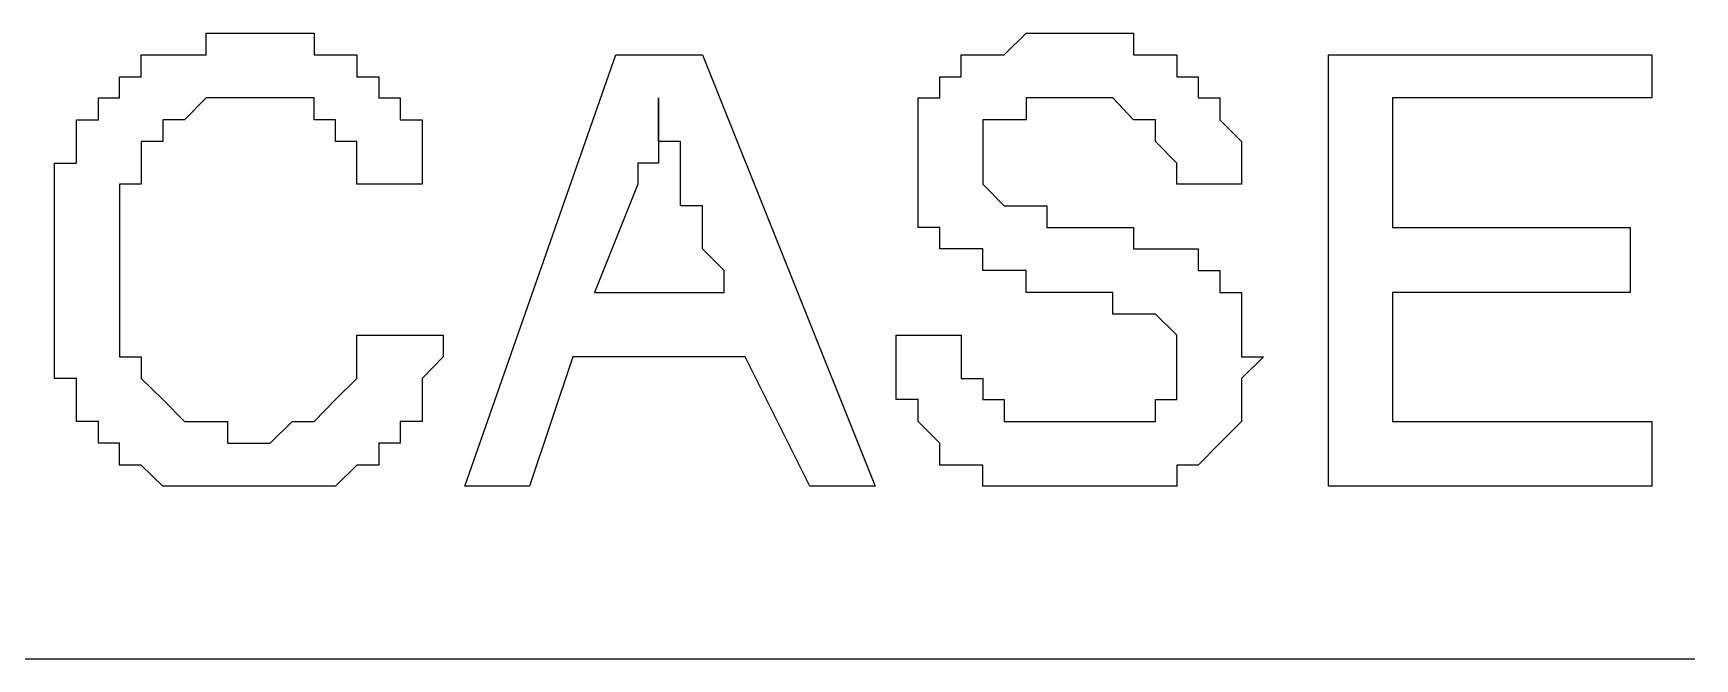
# Model space of a CAD drawing. Header units: inches. Extents: x -628 to 1537, y -1730 to 336.
# Drawn here: x 681.57 to 701.97, y -423.19 to -415.51 of the extents above; entities that cross this region are included whole.
import ezdxf

# ---------------------------------------------------------------- set-up
doc = ezdxf.new("R2010")
doc.units = ezdxf.units.IN
doc.layers.get('0').update_dxf_attribs({"linetype": 'CONTINUOUS'})

msp = doc.modelspace()

# ---------------------------------------------------------------- linework, layer by layer
at = {"color": 6}
for p, q in [((683.692, -415.776), (683.692, -415.509)), ((683.692, -415.509), (683.692, -415.509)), ((683.692, -415.509), (683.692, -415.509)), ((683.692, -415.509), (683.955, -415.509)), ((683.955, -415.509), (683.955, -415.509)), ((683.955, -415.509), (683.955, -415.509)), ((683.955, -415.509), (683.955, -415.509)), ((683.955, -415.509), (684.224, -415.509)), ((684.224, -415.509), (684.224, -415.509)), ((684.224, -415.509), (684.224, -415.509)), ((684.224, -415.509), (684.48, -415.509)), ((684.48, -415.509), (684.48, -415.509)), ((684.48, -415.509), (684.48, -415.509)), ((684.48, -415.509), (684.749, -415.509)), ((684.749, -415.509), (684.749, -415.509)), ((684.749, -415.509), (684.749, -415.509)), ((684.749, -415.509), (684.749, -415.509)), ((684.749, -415.509), (685.018, -415.509)), ((685.018, -415.509), (685.018, -415.776)), ((693.489, -415.776), (693.758, -415.509)), ((693.758, -415.509), (693.758, -415.509)), ((693.758, -415.509), (693.758, -415.509)), ((693.758, -415.509), (693.758, -415.509)), ((693.758, -415.509), (694.014, -415.509)), ((694.014, -415.509), (694.014, -415.509)), ((694.014, -415.509), (694.014, -415.509)), ((694.014, -415.509), (694.283, -415.509)), ((694.283, -415.509), (694.283, -415.509)), ((694.283, -415.509), (694.283, -415.509)), ((694.283, -415.509), (694.283, -415.509)), ((694.283, -415.509), (694.552, -415.509)), ((694.552, -415.509), (694.552, -415.509)), ((694.552, -415.509), (694.552, -415.509)), ((694.552, -415.509), (694.821, -415.509)), ((694.821, -415.509), (694.821, -415.509)), ((694.821, -415.509), (694.821, -415.509)), ((694.821, -415.509), (695.078, -415.509)), ((695.078, -415.509), (695.078, -415.776)), ((682.897, -416.043), (682.897, -415.776)), ((682.897, -415.776), (683.16, -415.776)), ((683.16, -415.776), (683.16, -415.776)), ((683.16, -415.776), (683.16, -415.776)), ((683.16, -415.776), (683.16, -415.776)), ((683.16, -415.776), (683.16, -415.776)), ((683.16, -415.776), (683.429, -415.776)), ((683.429, -415.776), (683.429, -415.776)), ((683.429, -415.776), (683.429, -415.776)), ((683.429, -415.776), (683.692, -415.776)), ((685.018, -415.776), (685.018, -415.776)), ((685.018, -415.776), (685.018, -415.776)), ((685.018, -415.776), (685.281, -415.776)), ((685.281, -415.776), (685.281, -415.776)), ((685.281, -415.776), (685.281, -415.776)), ((685.281, -415.776), (685.281, -415.776)), ((685.281, -415.776), (685.544, -415.776)), ((685.544, -415.776), (685.544, -415.776)), ((685.544, -415.776), (685.544, -416.043)), ((686.87, -421.071), (688.722, -415.776)), ((688.722, -415.776), (689.785, -415.776)), ((689.785, -415.776), (691.906, -421.071)), ((692.963, -416.043), (692.963, -415.776)), ((692.963, -415.776), (693.226, -415.776)), ((693.226, -415.776), (693.226, -415.776)), ((693.226, -415.776), (693.226, -415.776)), ((693.226, -415.776), (693.226, -415.776)), ((693.226, -415.776), (693.489, -415.776)), ((693.489, -415.776), (693.489, -415.776)), ((693.489, -415.776), (693.489, -415.776)), ((693.489, -415.776), (693.489, -415.776)), ((695.078, -415.776), (695.078, -415.776)), ((695.078, -415.776), (695.078, -415.776)), ((695.078, -415.776), (695.347, -415.776)), ((695.347, -415.776), (695.347, -415.776)), ((695.347, -415.776), (695.347, -415.776)), ((695.347, -415.776), (695.347, -415.776)), ((695.347, -415.776), (695.61, -415.776)), ((695.61, -415.776), (695.61, -415.776)), ((695.61, -415.776), (695.61, -415.776)), ((695.61, -415.776), (695.61, -416.043)), ((697.468, -421.071), (697.468, -415.776)), ((697.468, -415.776), (701.44, -415.776)), ((701.44, -415.776), (701.44, -416.304)), ((682.628, -416.304), (682.628, -416.043)), ((682.628, -416.043), (682.628, -416.043)), ((682.628, -416.043), (682.628, -416.043)), ((682.628, -416.043), (682.897, -416.043)), ((682.897, -416.043), (682.897, -416.043)), ((682.897, -416.043), (682.897, -416.043)), ((685.544, -416.043), (685.544, -416.043)), ((685.544, -416.043), (685.544, -416.043)), ((685.544, -416.043), (685.813, -416.043)), ((685.813, -416.043), (685.813, -416.043)), ((685.813, -416.043), (685.813, -416.043)), ((685.813, -416.043), (685.813, -416.043)), ((685.813, -416.043), (685.813, -416.304)), ((692.701, -416.304), (692.701, -416.043)), ((692.701, -416.043), (692.963, -416.043)), ((692.963, -416.043), (692.963, -416.043)), ((692.963, -416.043), (692.963, -416.043)), ((692.963, -416.043), (692.963, -416.043)), ((692.963, -416.043), (692.963, -416.043)), ((695.61, -416.043), (695.61, -416.043)), ((695.61, -416.043), (695.872, -416.043)), ((695.872, -416.043), (695.872, -416.043)), ((695.872, -416.043), (695.872, -416.043)), ((695.872, -416.043), (695.872, -416.043)), ((695.872, -416.043), (695.872, -416.304)), ((682.372, -416.571), (682.372, -416.304)), ((682.372, -416.304), (682.372, -416.304)), ((682.372, -416.304), (682.372, -416.304)), ((682.372, -416.304), (682.628, -416.304)), ((682.628, -416.304), (682.628, -416.304)), ((683.692, -416.304), (683.429, -416.571)), ((683.955, -416.304), (683.692, -416.304)), ((683.692, -416.304), (683.692, -416.304)), ((683.692, -416.304), (683.692, -416.304)), ((684.224, -416.304), (683.955, -416.304)), ((683.955, -416.304), (683.955, -416.304)), ((683.955, -416.304), (683.955, -416.304)), ((683.955, -416.304), (683.955, -416.304)), ((684.48, -416.304), (684.224, -416.304)), ((684.224, -416.304), (684.224, -416.304)), ((684.224, -416.304), (684.224, -416.304)), ((684.749, -416.304), (684.48, -416.304)), ((684.48, -416.304), (684.48, -416.304)), ((684.48, -416.304), (684.48, -416.304)), ((684.48, -416.304), (684.48, -416.304)), ((685.018, -416.304), (684.749, -416.304)), ((684.749, -416.304), (684.749, -416.304)), ((684.749, -416.304), (684.749, -416.304)), ((685.018, -416.571), (685.018, -416.304)), ((685.813, -416.304), (686.075, -416.304)), ((686.075, -416.304), (686.075, -416.304)), ((686.075, -416.304), (686.075, -416.304)), ((686.075, -416.304), (686.075, -416.304)), ((686.075, -416.304), (686.075, -416.571)), ((689.247, -416.571), (689.247, -416.304)), ((689.247, -416.304), (689.247, -416.304)), ((689.247, -416.304), (689.247, -416.304)), ((689.247, -416.304), (689.247, -416.304)), ((689.247, -416.304), (689.247, -416.571)), ((692.432, -416.571), (692.432, -416.304)), ((692.432, -416.304), (692.701, -416.304)), ((692.701, -416.304), (692.701, -416.304)), ((692.701, -416.304), (692.701, -416.304)), ((692.701, -416.304), (692.701, -416.304)), ((694.014, -416.304), (693.758, -416.304)), ((693.758, -416.304), (693.758, -416.304)), ((693.758, -416.304), (693.758, -416.304)), ((693.758, -416.304), (693.758, -416.571)), ((694.283, -416.304), (694.014, -416.304)), ((694.014, -416.304), (694.014, -416.304)), ((694.014, -416.304), (694.014, -416.304)), ((694.552, -416.304), (694.283, -416.304)), ((694.283, -416.304), (694.283, -416.304)), ((694.283, -416.304), (694.283, -416.304)), ((694.283, -416.304), (694.283, -416.304)), ((694.821, -416.304), (694.552, -416.304)), ((694.552, -416.304), (694.552, -416.304)), ((694.552, -416.304), (694.552, -416.304)), ((695.078, -416.571), (694.821, -416.304)), ((694.821, -416.304), (694.821, -416.304)), ((694.821, -416.304), (694.821, -416.304)), ((694.821, -416.304), (694.821, -416.304)), ((695.872, -416.304), (696.135, -416.304)), ((696.135, -416.304), (696.135, -416.304)), ((696.135, -416.304), (696.135, -416.304)), ((696.135, -416.304), (696.135, -416.304)), ((696.135, -416.304), (696.135, -416.571)), ((701.44, -416.304), (698.256, -416.304)), ((698.256, -416.304), (698.256, -417.897)), ((682.103, -416.837), (682.103, -416.571)), ((682.103, -416.571), (682.103, -416.571)), ((682.103, -416.571), (682.372, -416.571)), ((682.372, -416.571), (682.372, -416.571)), ((682.372, -416.571), (682.372, -416.571)), ((683.429, -416.571), (683.16, -416.571)), ((683.16, -416.571), (683.16, -416.571)), ((683.16, -416.571), (683.16, -416.837)), ((683.429, -416.571), (683.429, -416.571)), ((683.429, -416.571), (683.429, -416.571)), ((683.429, -416.571), (683.429, -416.571)), ((683.429, -416.571), (683.429, -416.571)), ((685.281, -416.571), (685.018, -416.571)), ((685.018, -416.571), (685.018, -416.571)), ((685.018, -416.571), (685.018, -416.571)), ((685.018, -416.571), (685.018, -416.571)), ((685.281, -416.837), (685.281, -416.571)), ((685.281, -416.571), (685.281, -416.571)), ((685.281, -416.571), (685.281, -416.571)), ((686.075, -416.571), (686.075, -416.571)), ((686.075, -416.571), (686.344, -416.571)), ((686.344, -416.571), (686.344, -416.571)), ((686.344, -416.571), (686.344, -416.837)), ((689.247, -416.837), (689.247, -416.571)), ((689.247, -416.571), (689.247, -416.571)), ((689.247, -416.571), (689.247, -416.571)), ((689.247, -416.571), (689.247, -416.571)), ((689.247, -416.571), (689.247, -416.571)), ((689.247, -416.571), (689.247, -416.837)), ((692.432, -416.837), (692.432, -416.571)), ((692.432, -416.571), (692.432, -416.571)), ((692.432, -416.571), (692.432, -416.571)), ((692.432, -416.571), (692.432, -416.571)), ((693.489, -416.571), (693.226, -416.571)), ((693.226, -416.571), (693.226, -416.837)), ((693.758, -416.571), (693.489, -416.571)), ((693.489, -416.571), (693.489, -416.571)), ((693.489, -416.571), (693.489, -416.571)), ((693.489, -416.571), (693.489, -416.571)), ((693.489, -416.571), (693.489, -416.571)), ((695.347, -416.571), (695.078, -416.571)), ((695.078, -416.571), (695.078, -416.571)), ((695.078, -416.571), (695.078, -416.571)), ((695.078, -416.571), (695.078, -416.571)), ((695.347, -416.837), (695.347, -416.571)), ((695.347, -416.571), (695.347, -416.571)), ((695.347, -416.571), (695.347, -416.571)), ((696.135, -416.571), (696.135, -416.571)), ((696.135, -416.571), (696.135, -416.571)), ((696.135, -416.571), (696.135, -416.571)), ((696.135, -416.571), (696.404, -416.837)), ((682.103, -417.104), (682.103, -416.837)), ((682.103, -416.837), (682.103, -416.837)), ((682.103, -416.837), (682.103, -416.837)), ((682.103, -416.837), (682.103, -416.837)), ((683.16, -416.837), (682.897, -416.837)), ((682.897, -416.837), (682.897, -417.104)), ((683.16, -416.837), (683.16, -416.837)), ((683.16, -416.837), (683.16, -416.837)), ((683.16, -416.837), (683.16, -416.837)), ((685.544, -416.837), (685.281, -416.837)), ((685.281, -416.837), (685.281, -416.837)), ((685.281, -416.837), (685.281, -416.837)), ((685.544, -417.104), (685.544, -416.837)), ((686.344, -416.837), (686.344, -416.837)), ((686.344, -416.837), (686.344, -416.837)), ((686.344, -416.837), (686.344, -416.837)), ((686.344, -416.837), (686.344, -417.104)), ((689.516, -416.837), (689.247, -416.837)), ((689.247, -416.837), (689.247, -416.837)), ((689.247, -416.837), (689.247, -416.837)), ((689.247, -416.837), (689.247, -416.837)), ((689.247, -416.837), (689.247, -416.837)), ((689.247, -416.837), (689.247, -416.837)), ((689.247, -416.837), (689.247, -417.104)), ((689.516, -417.104), (689.516, -416.837)), ((689.516, -416.837), (689.516, -416.837)), ((689.516, -416.837), (689.516, -416.837)), ((692.432, -417.104), (692.432, -416.837)), ((692.432, -416.837), (692.432, -416.837)), ((692.432, -416.837), (692.432, -416.837)), ((692.432, -416.837), (692.432, -416.837)), ((693.226, -416.837), (693.226, -416.837)), ((693.226, -416.837), (693.226, -416.837)), ((693.226, -416.837), (693.226, -416.837)), ((693.226, -416.837), (693.226, -417.104)), ((695.61, -417.104), (695.347, -416.837)), ((695.347, -416.837), (695.347, -416.837)), ((695.347, -416.837), (695.347, -416.837)), ((695.347, -416.837), (695.347, -416.837)), ((695.347, -416.837), (695.347, -416.837)), ((696.404, -416.837), (696.404, -416.837)), ((696.404, -416.837), (696.404, -416.837)), ((696.404, -416.837), (696.404, -416.837)), ((696.404, -416.837), (696.404, -417.104)), ((681.834, -417.363), (681.834, -417.104)), ((681.834, -417.104), (681.834, -417.104)), ((681.834, -417.104), (681.834, -417.104)), ((681.834, -417.104), (682.103, -417.104)), ((682.897, -417.104), (682.897, -417.104)), ((682.897, -417.104), (682.897, -417.104)), ((682.897, -417.104), (682.897, -417.104)), ((682.897, -417.104), (682.897, -417.104)), ((682.897, -417.104), (682.897, -417.363)), ((685.544, -417.363), (685.544, -417.104)), ((685.544, -417.104), (685.544, -417.104)), ((685.544, -417.104), (685.544, -417.104)), ((685.544, -417.104), (685.544, -417.104)), ((686.344, -417.104), (686.344, -417.104)), ((686.344, -417.104), (686.344, -417.104)), ((686.344, -417.104), (686.344, -417.363)), ((689.247, -417.104), (688.991, -417.104)), ((688.991, -417.104), (688.991, -417.363)), ((689.247, -417.104), (689.247, -417.104)), ((689.516, -417.363), (689.516, -417.104)), ((689.516, -417.104), (689.516, -417.104)), ((689.516, -417.104), (689.516, -417.104)), ((689.516, -417.104), (689.516, -417.104)), ((689.516, -417.104), (689.516, -417.104)), ((689.516, -417.104), (689.516, -417.104)), ((689.516, -417.104), (689.516, -417.104)), ((692.432, -417.363), (692.432, -417.104)), ((692.432, -417.104), (692.432, -417.104)), ((692.432, -417.104), (692.432, -417.104)), ((693.226, -417.104), (693.226, -417.104)), ((693.226, -417.104), (693.226, -417.104)), ((693.226, -417.104), (693.226, -417.104)), ((693.226, -417.104), (693.226, -417.363)), ((695.61, -417.363), (695.61, -417.104)), ((696.404, -417.104), (696.404, -417.104)), ((696.404, -417.104), (696.404, -417.104)), ((696.404, -417.104), (696.404, -417.363)), ((681.834, -417.63), (681.834, -417.363)), ((681.834, -417.363), (681.834, -417.363)), ((681.834, -417.363), (681.834, -417.363)), ((681.834, -417.363), (681.834, -417.363)), ((682.897, -417.363), (682.628, -417.363)), ((682.628, -417.363), (682.628, -417.363)), ((682.628, -417.363), (682.628, -417.63)), ((682.897, -417.363), (682.897, -417.363)), ((686.344, -417.363), (685.544, -417.363)), ((685.544, -417.363), (685.544, -417.363)), ((685.544, -417.363), (685.544, -417.363)), ((688.991, -417.363), (688.459, -418.692)), ((688.991, -417.363), (688.991, -417.363)), ((689.516, -417.63), (689.516, -417.363)), ((689.516, -417.363), (689.516, -417.363)), ((689.516, -417.363), (689.516, -417.363)), ((689.516, -417.363), (689.516, -417.363)), ((692.432, -417.63), (692.432, -417.363)), ((692.432, -417.363), (692.432, -417.363)), ((692.432, -417.363), (692.432, -417.363)), ((692.432, -417.363), (692.432, -417.363)), ((693.226, -417.363), (693.226, -417.363)), ((693.226, -417.363), (693.226, -417.363)), ((693.226, -417.363), (693.226, -417.363)), ((693.226, -417.363), (693.489, -417.63)), ((695.61, -417.363), (695.61, -417.363)), ((696.404, -417.363), (695.61, -417.363)), ((696.404, -417.363), (696.404, -417.363)), ((681.834, -417.897), (681.834, -417.63)), ((681.834, -417.63), (681.834, -417.63)), ((681.834, -417.63), (681.834, -417.63)), ((682.628, -417.63), (682.628, -417.63)), ((682.628, -417.63), (682.628, -417.63)), ((682.628, -417.63), (682.628, -417.63)), ((682.628, -417.63), (682.628, -417.897)), ((689.785, -417.63), (689.516, -417.63)), ((689.785, -417.897), (689.785, -417.63)), ((689.785, -417.63), (689.785, -417.63)), ((689.785, -417.63), (689.785, -417.63)), ((692.432, -417.897), (692.432, -417.63)), ((692.432, -417.63), (692.432, -417.63)), ((692.432, -417.63), (692.432, -417.63)), ((692.432, -417.63), (692.432, -417.63)), ((693.489, -417.63), (693.489, -417.63)), ((693.489, -417.63), (693.489, -417.63)), ((693.489, -417.63), (693.489, -417.63)), ((693.489, -417.63), (693.489, -417.63)), ((693.489, -417.63), (693.489, -417.63)), ((693.489, -417.63), (693.758, -417.63)), ((693.758, -417.63), (693.758, -417.63)), ((693.758, -417.63), (693.758, -417.63)), ((693.758, -417.63), (693.758, -417.63)), ((693.758, -417.63), (694.014, -417.63)), ((694.014, -417.63), (694.014, -417.63)), ((694.014, -417.63), (694.014, -417.897)), ((681.834, -418.155), (681.834, -417.897)), ((681.834, -417.897), (681.834, -417.897)), ((681.834, -417.897), (681.834, -417.897)), ((681.834, -417.897), (681.834, -417.897)), ((682.628, -417.897), (682.628, -417.897)), ((682.628, -417.897), (682.628, -417.897)), ((682.628, -417.897), (682.628, -418.155)), ((689.785, -418.155), (689.785, -417.897)), ((689.785, -417.897), (689.785, -417.897)), ((689.785, -417.897), (689.785, -417.897)), ((692.701, -417.897), (692.432, -417.897)), ((692.701, -418.155), (692.701, -417.897)), ((692.701, -417.897), (692.701, -417.897)), ((692.701, -417.897), (692.701, -417.897)), ((692.701, -417.897), (692.701, -417.897)), ((694.014, -417.897), (694.283, -417.897)), ((694.283, -417.897), (694.283, -417.897)), ((694.283, -417.897), (694.552, -417.897)), ((694.552, -417.897), (694.552, -417.897)), ((694.552, -417.897), (694.552, -417.897)), ((694.552, -417.897), (694.552, -417.897)), ((694.552, -417.897), (694.821, -417.897)), ((694.821, -417.897), (694.821, -417.897)), ((694.821, -417.897), (694.821, -417.897)), ((694.821, -417.897), (694.821, -417.897)), ((694.821, -417.897), (695.078, -417.897)), ((695.078, -417.897), (695.078, -417.897)), ((695.078, -417.897), (695.078, -418.155)), ((698.256, -417.897), (701.171, -417.897)), ((701.171, -417.897), (701.171, -418.692)), ((681.834, -418.424), (681.834, -418.155)), ((681.834, -418.155), (681.834, -418.155)), ((681.834, -418.155), (681.834, -418.155)), ((682.628, -418.155), (682.628, -418.155)), ((682.628, -418.155), (682.628, -418.155)), ((682.628, -418.155), (682.628, -418.424)), ((690.054, -418.424), (689.785, -418.155)), ((689.785, -418.155), (689.785, -418.155)), ((692.963, -418.155), (692.701, -418.155)), ((692.701, -418.155), (692.701, -418.155)), ((693.226, -418.155), (692.963, -418.155)), ((692.963, -418.155), (692.963, -418.155)), ((692.963, -418.155), (692.963, -418.155)), ((692.963, -418.155), (692.963, -418.155)), ((692.963, -418.155), (692.963, -418.155)), ((693.226, -418.424), (693.226, -418.155)), ((695.078, -418.155), (695.347, -418.155)), ((695.347, -418.155), (695.347, -418.155)), ((695.347, -418.155), (695.347, -418.155)), ((695.347, -418.155), (695.347, -418.155)), ((695.347, -418.155), (695.61, -418.155)), ((695.61, -418.155), (695.61, -418.155)), ((695.61, -418.155), (695.61, -418.155)), ((695.61, -418.155), (695.61, -418.155)), ((695.61, -418.155), (695.61, -418.155)), ((695.61, -418.155), (695.872, -418.155)), ((695.872, -418.155), (695.872, -418.424)), ((681.834, -418.692), (681.834, -418.424)), ((681.834, -418.424), (681.834, -418.424)), ((681.834, -418.424), (681.834, -418.424)), ((681.834, -418.424), (681.834, -418.424)), ((682.628, -418.424), (682.628, -418.424)), ((682.628, -418.424), (682.628, -418.424)), ((682.628, -418.424), (682.628, -418.424)), ((682.628, -418.424), (682.628, -418.692)), ((690.054, -418.692), (690.054, -418.424)), ((693.489, -418.424), (693.226, -418.424)), ((693.226, -418.424), (693.226, -418.424)), ((693.226, -418.424), (693.226, -418.424)), ((693.758, -418.424), (693.489, -418.424)), ((693.489, -418.424), (693.489, -418.424)), ((693.489, -418.424), (693.489, -418.424)), ((693.489, -418.424), (693.489, -418.424)), ((693.758, -418.692), (693.758, -418.424)), ((693.758, -418.424), (693.758, -418.424)), ((695.872, -418.424), (695.872, -418.424)), ((695.872, -418.424), (695.872, -418.424)), ((695.872, -418.424), (696.135, -418.424)), ((696.135, -418.424), (696.135, -418.424)), ((696.135, -418.424), (696.135, -418.424)), ((696.135, -418.424), (696.135, -418.692)), ((681.834, -418.959), (681.834, -418.692)), ((681.834, -418.692), (681.834, -418.692)), ((681.834, -418.692), (681.834, -418.692)), ((682.628, -418.692), (682.628, -418.692)), ((682.628, -418.692), (682.628, -418.692)), ((682.628, -418.692), (682.628, -418.959)), ((688.459, -418.692), (690.054, -418.692)), ((690.054, -418.692), (690.054, -418.692)), ((694.014, -418.692), (693.758, -418.692)), ((694.283, -418.692), (694.014, -418.692)), ((694.014, -418.692), (694.014, -418.692)), ((694.014, -418.692), (694.014, -418.692)), ((694.014, -418.692), (694.014, -418.692)), ((694.552, -418.692), (694.283, -418.692)), ((694.283, -418.692), (694.283, -418.692)), ((694.821, -418.692), (694.552, -418.692)), ((694.552, -418.692), (694.552, -418.692)), ((694.552, -418.692), (694.552, -418.692)), ((694.821, -418.959), (694.821, -418.692)), ((694.821, -418.692), (694.821, -418.692)), ((694.821, -418.692), (694.821, -418.692)), ((696.135, -418.692), (696.135, -418.692)), ((696.135, -418.692), (696.404, -418.692)), ((696.404, -418.692), (696.404, -418.692)), ((696.404, -418.692), (696.404, -418.692)), ((696.404, -418.692), (696.404, -418.959)), ((701.171, -418.692), (698.256, -418.692)), ((698.256, -418.692), (698.256, -420.276)), ((681.834, -419.216), (681.834, -418.959)), ((681.834, -418.959), (681.834, -418.959)), ((681.834, -418.959), (681.834, -418.959)), ((682.628, -418.959), (682.628, -418.959)), ((682.628, -418.959), (682.628, -418.959)), ((682.628, -418.959), (682.628, -419.216)), ((695.078, -418.959), (694.821, -418.959)), ((695.347, -418.959), (695.078, -418.959)), ((695.078, -418.959), (695.078, -418.959)), ((695.078, -418.959), (695.078, -418.959)), ((695.078, -418.959), (695.078, -418.959)), ((695.61, -419.216), (695.347, -418.959)), ((695.347, -418.959), (695.347, -418.959)), ((695.347, -418.959), (695.347, -418.959)), ((695.347, -418.959), (695.347, -418.959)), ((695.347, -418.959), (695.347, -418.959)), ((696.404, -418.959), (696.404, -418.959)), ((696.404, -418.959), (696.404, -418.959)), ((696.404, -418.959), (696.404, -418.959)), ((696.404, -418.959), (696.404, -419.216)), ((681.834, -419.484), (681.834, -419.216)), ((681.834, -419.216), (681.834, -419.216)), ((681.834, -419.216), (681.834, -419.216)), ((681.834, -419.216), (681.834, -419.216)), ((682.628, -419.216), (682.628, -419.216)), ((682.628, -419.216), (682.628, -419.216)), ((682.628, -419.216), (682.628, -419.216)), ((682.628, -419.216), (682.628, -419.484)), ((685.544, -419.484), (685.544, -419.216)), ((685.544, -419.216), (685.813, -419.216)), ((685.813, -419.216), (685.813, -419.216)), ((685.813, -419.216), (685.813, -419.216)), ((685.813, -419.216), (686.601, -419.216)), ((686.601, -419.216), (686.601, -419.484)), ((692.162, -419.484), (692.162, -419.216)), ((692.162, -419.216), (692.162, -419.216)), ((692.162, -419.216), (692.963, -419.216)), ((692.963, -419.216), (692.963, -419.216)), ((692.963, -419.216), (692.963, -419.484)), ((695.61, -419.484), (695.61, -419.216)), ((695.61, -419.216), (695.61, -419.216)), ((695.61, -419.216), (695.61, -419.216)), ((695.61, -419.216), (695.61, -419.216)), ((695.61, -419.216), (695.61, -419.216)), ((696.404, -419.216), (696.404, -419.216)), ((696.404, -419.216), (696.404, -419.216)), ((696.404, -419.216), (696.404, -419.216)), ((696.404, -419.216), (696.404, -419.484)), ((681.834, -419.751), (681.834, -419.484)), ((681.834, -419.484), (681.834, -419.484)), ((681.834, -419.484), (681.834, -419.484)), ((681.834, -419.484), (681.834, -419.484)), ((682.628, -419.484), (682.897, -419.484)), ((682.897, -419.484), (682.897, -419.484)), ((682.897, -419.484), (682.897, -419.484)), ((682.897, -419.484), (682.897, -419.751)), ((685.544, -419.751), (685.544, -419.484)), ((685.544, -419.484), (685.544, -419.484)), ((685.544, -419.484), (685.544, -419.484)), ((686.601, -419.484), (686.344, -419.751)), ((688.196, -419.484), (687.664, -421.071)), ((690.311, -419.484), (688.196, -419.484)), ((691.105, -421.071), (690.311, -419.484)), ((692.162, -419.751), (692.162, -419.484)), ((692.162, -419.484), (692.162, -419.484)), ((692.162, -419.484), (692.162, -419.484)), ((692.162, -419.484), (692.162, -419.484)), ((692.963, -419.484), (692.963, -419.484)), ((692.963, -419.484), (692.963, -419.484)), ((692.963, -419.484), (692.963, -419.484)), ((692.963, -419.484), (692.963, -419.751)), ((695.61, -419.751), (695.61, -419.484)), ((695.61, -419.484), (695.61, -419.484)), ((695.61, -419.484), (695.61, -419.484)), ((695.61, -419.484), (695.61, -419.484)), ((696.404, -419.484), (696.673, -419.484)), ((696.673, -419.484), (696.404, -419.751)), ((696.673, -419.484), (696.673, -419.484)), ((696.673, -419.484), (696.673, -419.484)), ((682.103, -419.751), (681.834, -419.751)), ((682.103, -420.009), (682.103, -419.751)), ((682.103, -419.751), (682.103, -419.751)), ((682.103, -419.751), (682.103, -419.751)), ((682.897, -419.751), (682.897, -419.751)), ((682.897, -419.751), (682.897, -419.751)), ((682.897, -419.751), (682.897, -419.751)), ((682.897, -419.751), (682.897, -419.751)), ((682.897, -419.751), (683.16, -420.009)), ((685.281, -420.009), (685.544, -419.751)), ((685.544, -419.751), (685.544, -419.751)), ((685.544, -419.751), (685.544, -419.751)), ((685.544, -419.751), (685.544, -419.751)), ((686.344, -419.751), (686.344, -419.751)), ((686.344, -419.751), (686.344, -419.751)), ((686.344, -419.751), (686.344, -419.751)), ((686.344, -419.751), (686.344, -420.009)), ((692.162, -420.009), (692.162, -419.751)), ((692.162, -419.751), (692.162, -419.751)), ((692.162, -419.751), (692.162, -419.751)), ((692.963, -419.751), (693.226, -419.751)), ((693.226, -419.751), (693.226, -419.751)), ((693.226, -419.751), (693.226, -419.751)), ((693.226, -419.751), (693.226, -420.009)), ((695.61, -420.009), (695.61, -419.751)), ((695.61, -419.751), (695.61, -419.751)), ((695.61, -419.751), (695.61, -419.751)), ((695.61, -419.751), (695.61, -419.751)), ((696.404, -419.751), (696.404, -419.751)), ((696.404, -419.751), (696.404, -419.751)), ((696.404, -419.751), (696.404, -420.009)), ((682.103, -420.276), (682.103, -420.009)), ((682.103, -420.009), (682.103, -420.009)), ((682.103, -420.009), (682.103, -420.009)), ((682.103, -420.009), (682.103, -420.009)), ((683.16, -420.009), (683.16, -420.009)), ((683.16, -420.009), (683.16, -420.009)), ((683.16, -420.009), (683.16, -420.009)), ((683.16, -420.009), (683.16, -420.009)), ((683.16, -420.009), (683.16, -420.009)), ((683.16, -420.009), (683.429, -420.276)), ((685.018, -420.276), (685.281, -420.009)), ((685.281, -420.009), (685.281, -420.009)), ((685.281, -420.009), (685.281, -420.009)), ((685.281, -420.009), (685.281, -420.009)), ((685.281, -420.009), (685.281, -420.009)), ((685.281, -420.009), (685.281, -420.009)), ((686.344, -420.009), (686.344, -420.009)), ((686.344, -420.009), (686.344, -420.009)), ((686.344, -420.009), (686.344, -420.009)), ((686.344, -420.009), (686.344, -420.276)), ((692.432, -420.009), (692.162, -420.009)), ((692.432, -420.276), (692.432, -420.009)), ((692.432, -420.009), (692.432, -420.009)), ((692.432, -420.009), (692.432, -420.009)), ((693.226, -420.009), (693.226, -420.009)), ((693.226, -420.009), (693.226, -420.009)), ((693.226, -420.009), (693.226, -420.009)), ((693.226, -420.009), (693.489, -420.009)), ((693.489, -420.009), (693.489, -420.009)), ((693.489, -420.009), (693.489, -420.276)), ((695.347, -420.276), (695.347, -420.009)), ((695.347, -420.009), (695.61, -420.009)), ((695.61, -420.009), (695.61, -420.009)), ((695.61, -420.009), (695.61, -420.009)), ((695.61, -420.009), (695.61, -420.009)), ((696.404, -420.009), (696.404, -420.009)), ((696.404, -420.009), (696.404, -420.009)), ((696.404, -420.009), (696.404, -420.009)), ((696.404, -420.009), (696.404, -420.276)), ((682.372, -420.276), (682.103, -420.276)), ((682.372, -420.543), (682.372, -420.276)), ((682.372, -420.276), (682.372, -420.276)), ((682.372, -420.276), (682.372, -420.276)), ((682.372, -420.276), (682.372, -420.276)), ((683.429, -420.276), (683.429, -420.276)), ((683.429, -420.276), (683.429, -420.276)), ((683.429, -420.276), (683.429, -420.276)), ((683.429, -420.276), (683.692, -420.276)), ((683.692, -420.276), (683.692, -420.276)), ((683.692, -420.276), (683.692, -420.276)), ((683.692, -420.276), (683.692, -420.276)), ((683.692, -420.276), (683.955, -420.276)), ((683.955, -420.276), (683.955, -420.543)), ((684.48, -420.543), (684.749, -420.276)), ((684.749, -420.276), (684.749, -420.276)), ((684.749, -420.276), (684.749, -420.276)), ((684.749, -420.276), (684.749, -420.276)), ((684.749, -420.276), (685.018, -420.276)), ((685.018, -420.276), (685.018, -420.276)), ((685.018, -420.276), (685.018, -420.276)), ((685.018, -420.276), (685.018, -420.276)), ((685.018, -420.276), (685.018, -420.276)), ((686.344, -420.276), (686.075, -420.276)), ((686.075, -420.276), (686.075, -420.276)), ((686.075, -420.276), (686.075, -420.276)), ((686.075, -420.276), (686.075, -420.543)), ((692.701, -420.543), (692.432, -420.276)), ((692.432, -420.276), (692.432, -420.276)), ((692.432, -420.276), (692.432, -420.276)), ((692.432, -420.276), (692.432, -420.276)), ((692.432, -420.276), (692.432, -420.276)), ((693.489, -420.276), (693.489, -420.276)), ((693.489, -420.276), (693.758, -420.276)), ((693.758, -420.276), (693.758, -420.276)), ((693.758, -420.276), (693.758, -420.276)), ((693.758, -420.276), (693.758, -420.276)), ((693.758, -420.276), (694.014, -420.276)), ((694.014, -420.276), (694.014, -420.276)), ((694.014, -420.276), (694.014, -420.276)), ((694.014, -420.276), (694.014, -420.276)), ((694.014, -420.276), (694.283, -420.276)), ((694.283, -420.276), (694.283, -420.276)), ((694.283, -420.276), (694.283, -420.276)), ((694.283, -420.276), (694.552, -420.276)), ((694.552, -420.276), (694.552, -420.276)), ((694.552, -420.276), (694.552, -420.276)), ((694.552, -420.276), (694.552, -420.276)), ((694.552, -420.276), (694.821, -420.276)), ((694.821, -420.276), (694.821, -420.276)), ((694.821, -420.276), (694.821, -420.276)), ((694.821, -420.276), (695.078, -420.276)), ((695.078, -420.276), (695.078, -420.276)), ((695.078, -420.276), (695.078, -420.276)), ((695.078, -420.276), (695.078, -420.276)), ((695.078, -420.276), (695.347, -420.276)), ((695.347, -420.276), (695.347, -420.276)), ((695.347, -420.276), (695.347, -420.276)), ((695.347, -420.276), (695.347, -420.276)), ((696.404, -420.276), (696.135, -420.543)), ((696.404, -420.276), (696.404, -420.276)), ((696.404, -420.276), (696.404, -420.276)), ((696.404, -420.276), (696.404, -420.276)), ((698.256, -420.276), (701.44, -420.276)), ((701.44, -420.276), (701.44, -421.071)), ((682.628, -420.543), (682.372, -420.543)), ((682.372, -420.543), (682.372, -420.543)), ((682.372, -420.543), (682.372, -420.543)), ((682.628, -420.812), (682.628, -420.543)), ((682.628, -420.543), (682.628, -420.543)), ((682.628, -420.543), (682.628, -420.543)), ((683.955, -420.543), (683.955, -420.543)), ((683.955, -420.543), (683.955, -420.543)), ((683.955, -420.543), (684.224, -420.543)), ((684.224, -420.543), (684.224, -420.543)), ((684.224, -420.543), (684.224, -420.543)), ((684.224, -420.543), (684.224, -420.543)), ((684.224, -420.543), (684.48, -420.543)), ((684.48, -420.543), (684.48, -420.543)), ((684.48, -420.543), (684.48, -420.543)), ((686.075, -420.543), (685.813, -420.543)), ((685.813, -420.543), (685.813, -420.543)), ((685.813, -420.543), (685.813, -420.543)), ((685.813, -420.543), (685.813, -420.812)), ((686.075, -420.543), (686.075, -420.543)), ((686.075, -420.543), (686.075, -420.543)), ((692.701, -420.812), (692.701, -420.543)), ((692.701, -420.543), (692.701, -420.543)), ((692.701, -420.543), (692.701, -420.543)), ((692.701, -420.543), (692.701, -420.543)), ((692.701, -420.543), (692.701, -420.543)), ((696.135, -420.543), (695.872, -420.812)), ((696.135, -420.543), (696.135, -420.543)), ((696.135, -420.543), (696.135, -420.543)), ((696.135, -420.543), (696.135, -420.543)), ((696.135, -420.543), (696.135, -420.543)), ((682.897, -420.812), (682.628, -420.812)), ((682.628, -420.812), (682.628, -420.812)), ((683.16, -421.071), (682.897, -420.812)), ((682.897, -420.812), (682.897, -420.812)), ((682.897, -420.812), (682.897, -420.812)), ((682.897, -420.812), (682.897, -420.812)), ((682.897, -420.812), (682.897, -420.812)), ((685.544, -420.812), (685.281, -421.071)), ((685.813, -420.812), (685.544, -420.812)), ((685.544, -420.812), (685.544, -420.812)), ((685.544, -420.812), (685.544, -420.812)), ((685.544, -420.812), (685.544, -420.812)), ((685.544, -420.812), (685.544, -420.812)), ((685.813, -420.812), (685.813, -420.812)), ((692.963, -420.812), (692.701, -420.812)), ((693.226, -420.812), (692.963, -420.812)), ((692.963, -420.812), (692.963, -420.812)), ((692.963, -420.812), (692.963, -420.812)), ((692.963, -420.812), (692.963, -420.812)), ((692.963, -420.812), (692.963, -420.812)), ((693.226, -421.071), (693.226, -420.812)), ((695.872, -420.812), (695.61, -420.812)), ((695.61, -420.812), (695.61, -421.071)), ((695.872, -420.812), (695.872, -420.812)), ((695.872, -420.812), (695.872, -420.812)), ((695.872, -420.812), (695.872, -420.812)), ((695.872, -420.812), (695.872, -420.812)), ((695.872, -420.812), (695.872, -420.812)), ((683.429, -421.071), (683.16, -421.071)), ((683.16, -421.071), (683.16, -421.071)), ((683.16, -421.071), (683.16, -421.071)), ((683.16, -421.071), (683.16, -421.071)), ((683.692, -421.071), (683.429, -421.071)), ((683.429, -421.071), (683.429, -421.071)), ((683.429, -421.071), (683.429, -421.071)), ((683.955, -421.071), (683.692, -421.071)), ((683.692, -421.071), (683.692, -421.071)), ((683.692, -421.071), (683.692, -421.071)), ((683.692, -421.071), (683.692, -421.071)), ((684.224, -421.071), (683.955, -421.071)), ((683.955, -421.071), (683.955, -421.071)), ((683.955, -421.071), (683.955, -421.071)), ((684.48, -421.071), (684.224, -421.071)), ((684.224, -421.071), (684.224, -421.071)), ((684.224, -421.071), (684.224, -421.071)), ((684.224, -421.071), (684.224, -421.071)), ((684.749, -421.071), (684.48, -421.071)), ((684.48, -421.071), (684.48, -421.071)), ((684.48, -421.071), (684.48, -421.071)), ((685.018, -421.071), (684.749, -421.071)), ((684.749, -421.071), (684.749, -421.071)), ((684.749, -421.071), (684.749, -421.071)), ((684.749, -421.071), (684.749, -421.071)), ((685.281, -421.071), (685.018, -421.071)), ((685.018, -421.071), (685.018, -421.071)), ((685.018, -421.071), (685.018, -421.071)), ((685.281, -421.071), (685.281, -421.071)), ((685.281, -421.071), (685.281, -421.071)), ((685.281, -421.071), (685.281, -421.071)), ((687.664, -421.071), (686.87, -421.071)), ((691.906, -421.071), (691.105, -421.071)), ((693.489, -421.071), (693.226, -421.071)), ((693.226, -421.071), (693.226, -421.071)), ((693.226, -421.071), (693.226, -421.071)), ((693.758, -421.071), (693.489, -421.071)), ((693.489, -421.071), (693.489, -421.071)), ((693.489, -421.071), (693.489, -421.071)), ((693.489, -421.071), (693.489, -421.071)), ((694.014, -421.071), (693.758, -421.071)), ((693.758, -421.071), (693.758, -421.071)), ((693.758, -421.071), (693.758, -421.071)), ((694.283, -421.071), (694.014, -421.071)), ((694.014, -421.071), (694.014, -421.071)), ((694.014, -421.071), (694.014, -421.071)), ((694.014, -421.071), (694.014, -421.071)), ((694.552, -421.071), (694.283, -421.071)), ((694.283, -421.071), (694.283, -421.071)), ((694.283, -421.071), (694.283, -421.071)), ((694.821, -421.071), (694.552, -421.071)), ((694.552, -421.071), (694.552, -421.071)), ((694.552, -421.071), (694.552, -421.071)), ((695.078, -421.071), (694.821, -421.071)), ((694.821, -421.071), (694.821, -421.071)), ((694.821, -421.071), (694.821, -421.071)), ((694.821, -421.071), (694.821, -421.071)), ((695.347, -421.071), (695.078, -421.071)), ((695.078, -421.071), (695.078, -421.071)), ((695.078, -421.071), (695.078, -421.071)), ((695.61, -421.071), (695.347, -421.071)), ((695.347, -421.071), (695.347, -421.071)), ((695.347, -421.071), (695.347, -421.071)), ((695.347, -421.071), (695.347, -421.071)), ((695.61, -421.071), (695.61, -421.071)), ((695.61, -421.071), (695.61, -421.071)), ((701.44, -421.071), (697.468, -421.071)), ((659.062, -423.192), (701.966, -423.192))]:
    msp.add_line(p, q, dxfattribs=at)

doc.saveas('drawing.dxf')
